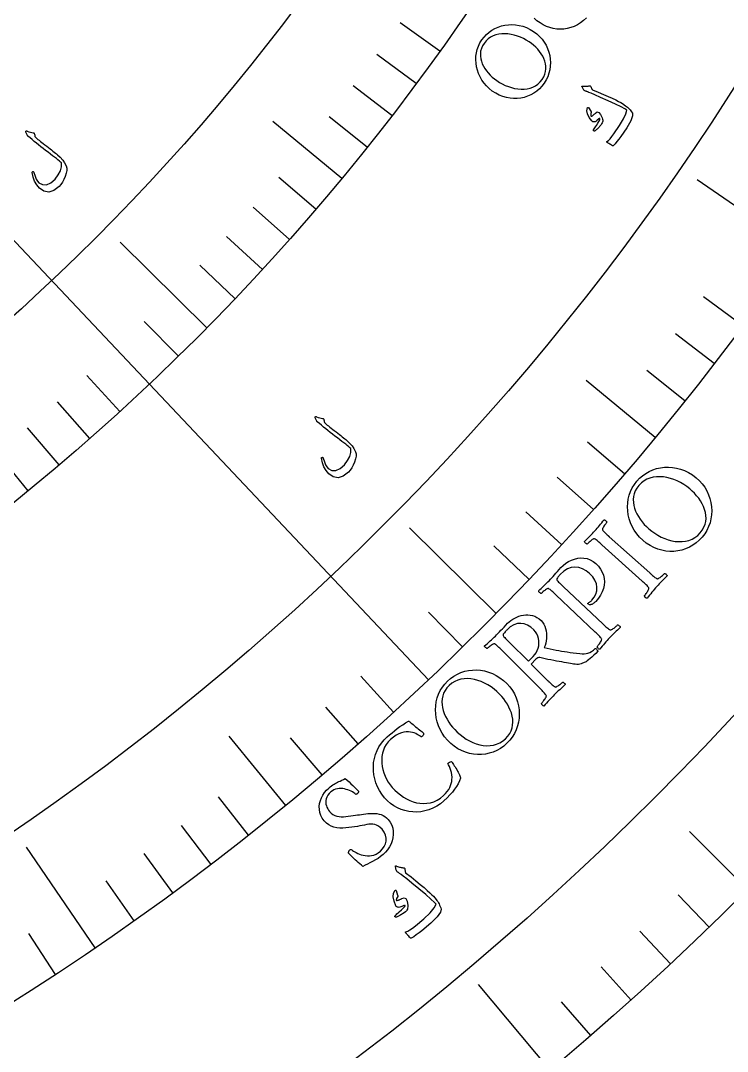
# Model space of a CAD drawing. Header units: millimetres. Extents: x -83 to 83, y -82 to 91.
# Drawn here: x 35.09 to 52.31, y -56.74 to -31.64 of the extents above; entities that cross this region are included whole.
import ezdxf

# ---------------------------------------------------------------- set-up
doc = ezdxf.new("R2010")
doc.units = ezdxf.units.MM
for name, color, linetype in [('CUT_OUTER', 1, 'Continuous'), ('ENGRAVE', 7, 'Continuous'), ('ENGRAVE_FINE', 8, 'Continuous'), ('TEXT', 5, 'Continuous')]:
    doc.layers.add(name, color=color, linetype=linetype)

msp = doc.modelspace()

# ---------------------------------------------------------------- linework, layer by layer
at = {"layer": 'CUT_OUTER'}
msp.add_arc((0, 0), 82.5, 179.648438, 0, dxfattribs=at)
at = {"layer": 'ENGRAVE'}
for points in [[(38.2289, -40.4926), (31.4326, -33.2939)], [(42.9171, -35.4855), (41.2386, -34.0976)], [(54.0172, -37.2003), (51.5711, -35.5158)], [(39.6323, -39.1201), (37.5186, -37.0337)], [(45.0251, -47.6913), (38.2289, -40.4926)], [(50.5468, -41.794), (48.8683, -40.4061)], [(35.2778, -43.088), (33.898, -41.4028)], [(46.678, -46.0747), (44.5643, -43.9883)], [(41.5494, -50.7481), (40.1696, -49.0629)], [(52.7944, -52.7944), (51.3826, -51.3826)], [(36.908, -54.2173), (35.2367, -51.7622)], [(47.9921, -57.1948), (46.2421, -55.1092)]]:
    msp.add_lwpolyline(points, dxfattribs=at)
for radius in [80.85, 80.85, 78.6844, 74.6625, 74.6625, 71.4862, 65.5875, 65.5875, 62.1225, 55.6875, 55.6875, 52.2225, 45.7875, 45.7875]:
    msp.add_circle((0, 0), radius, dxfattribs=at)
at = {"layer": 'ENGRAVE_FINE'}
for points in [[(45.3024, -32.385), (44.336, -31.6941)], [(44.727, -33.1751), (43.7729, -32.4674)], [(44.1376, -33.9555), (43.196, -33.2311)], [(43.5342, -34.7256), (42.6055, -33.9848)], [(42.2865, -36.2346), (41.3844, -35.4616)], [(41.6425, -36.9729), (40.7541, -36.1842)], [(40.9854, -37.7001), (40.111, -36.8958)], [(40.3152, -38.4159), (39.4552, -37.5964)], [(52.6785, -39.0729), (51.7243, -38.3652)], [(38.9368, -39.8124), (38.1061, -38.9631)], [(51.9842, -39.992), (51.0426, -39.2676)], [(37.5088, -41.1605), (36.7086, -40.2824)], [(51.2736, -40.8991), (50.3449, -40.1583)], [(36.7768, -41.8159), (35.9922, -40.9238)], [(36.033, -42.4584), (35.2643, -41.5527)], [(49.8041, -42.6764), (48.902, -41.9033)], [(49.0456, -43.5459), (48.1573, -42.7571)], [(48.2716, -44.4023), (47.3973, -43.5981)], [(47.4824, -45.2454), (46.6223, -44.4258)], [(45.8589, -46.8901), (45.0282, -46.0408)], [(44.177, -48.4779), (43.3768, -47.5998)], [(43.3149, -49.2498), (42.5303, -48.3577)], [(42.4389, -50.0066), (41.6702, -49.1008)], [(40.6466, -51.4741), (39.9103, -50.5417)], [(39.7307, -52.1842), (39.0111, -51.239)], [(38.8022, -52.8783), (38.0993, -51.9205)], [(37.8612, -53.5561), (37.1754, -52.586)], [(51.8649, -53.7077), (51.1084, -52.9243)], [(35.943, -54.8619), (35.2919, -53.8681)], [(50.9197, -54.6047), (50.177, -53.8083)], [(49.959, -55.4851), (49.2303, -54.6758)], [(48.983, -56.3485), (48.2686, -55.5266)]]:
    msp.add_lwpolyline(points, dxfattribs=at)
at = {"layer": 'TEXT'}
msp.add_lwpolyline([(48.8718, -31.5782), (48.8037, -31.6424), (48.7304, -31.6981), (48.6532, -31.7452), (48.5736, -31.7836), (48.4917, -31.8134), (48.4073, -31.8346), (48.3219, -31.8472), (48.2365, -31.8513), (48.1513, -31.847), (48.0661, -31.8342), (47.9822, -31.813), (47.9006, -31.7835), (47.8215, -31.7457), (47.7446, -31.6996), (47.6679, -31.6436), (47.5983, -31.5821)], dxfattribs=at)
for points in [[(46.3268, -32.1122), (46.38, -32.0426), (46.4386, -31.9799), (46.5026, -31.9238), (46.5719, -31.8745), (46.6457, -31.8324), (46.7227, -31.7981), (46.803, -31.7714), (46.8866, -31.7524), (46.9725, -31.7414), (47.0595, -31.7387), (47.1476, -31.7442), (47.2368, -31.758), (47.3259, -31.7808), (47.4138, -31.8133), (47.5005, -31.8555), (47.5858, -31.9074), (47.6621, -31.9638), (47.7306, -32.0258), (47.7914, -32.0934), (47.8444, -32.1665), (47.8896, -32.2438), (47.9271, -32.3238), (47.9568, -32.4065), (47.9787, -32.492), (47.9924, -32.5788), (47.9976, -32.6657), (47.9941, -32.7527), (47.982, -32.8396), (47.9612, -32.9252), (47.9314, -33.0078), (47.8926, -33.0876), (47.8448, -33.1645), (47.7906, -33.2353), (47.7306, -33.2993), (47.665, -33.3566), (47.5939, -33.407), (47.5183, -33.4499), (47.4398, -33.4845), (47.3582, -33.5108), (47.2737, -33.5288), (47.1872, -33.5383), (47.1, -33.5392), (47.0121, -33.5314), (46.9234, -33.515), (46.8352, -33.4895), (46.7489, -33.4546), (46.6644, -33.4101), (46.5817, -33.3563), (46.5071, -33.2975), (46.4401, -33.2336), (46.3807, -33.1645), (46.3287, -33.0903), (46.2844, -33.0124), (46.2479, -32.9324), (46.219, -32.8502), (46.1978, -32.7658), (46.1847, -32.6804), (46.1799, -32.5952), (46.1834, -32.5102), (46.1953, -32.4253), (46.2155, -32.3422), (46.2441, -32.2623), (46.2812, -32.1856), (46.3268, -32.1122)], [(46.3808, -32.1962), (46.3429, -32.2582), (46.3151, -32.3205), (46.2973, -32.3833), (46.2897, -32.4464), (46.2907, -32.5093), (46.2988, -32.5713), (46.3143, -32.6324), (46.3369, -32.6926), (46.3657, -32.7514), (46.3996, -32.8085), (46.4386, -32.8637), (46.4828, -32.9171), (46.5306, -32.968), (46.5807, -33.0157), (46.6331, -33.0602), (46.6878, -33.1014), (46.7543, -33.1452), (46.8237, -33.1845), (46.8961, -33.2193), (46.9715, -33.2496), (47.0485, -33.2744), (47.1256, -33.2931), (47.2027, -33.3055), (47.28, -33.3117), (47.3561, -33.3109), (47.4296, -33.3024), (47.5005, -33.2863), (47.5689, -33.2624), (47.6334, -33.2299), (47.6925, -33.1878), (47.7463, -33.1361), (47.7947, -33.0749), (47.8336, -33.011), (47.8622, -32.947), (47.8805, -32.8826), (47.8884, -32.8181), (47.8874, -32.7539), (47.8787, -32.6906), (47.8625, -32.6281), (47.8386, -32.5665), (47.8084, -32.5064), (47.773, -32.4486), (47.7325, -32.3931), (47.6869, -32.3399), (47.6376, -32.2895), (47.5861, -32.2425), (47.5326, -32.199), (47.477, -32.1589), (47.4097, -32.1166), (47.3397, -32.0789), (47.2669, -32.0458), (47.1915, -32.0173), (47.1148, -31.9942), (47.038, -31.9772), (46.9613, -31.9665), (46.8845, -31.9619), (46.8092, -31.9639), (46.7368, -31.9732), (46.6671, -31.9897), (46.6003, -32.0135), (46.5376, -32.0454), (46.4801, -32.0865), (46.4278, -32.1368), (46.3808, -32.1962)], [(48.7872, -33.2356), (48.8095, -33.2384), (48.8312, -33.2401), (48.8523, -33.2409), (48.8728, -33.2407), (48.8927, -33.2395), (48.9122, -33.237), (48.9311, -33.2335), (48.9496, -33.2287), (48.9586, -33.2282), (48.9665, -33.2313), (48.9732, -33.2381), (48.9789, -33.2486), (49.0066, -33.3073), (49.0098, -33.3134), (49.0127, -33.3182), (49.0154, -33.3216), (49.0179, -33.3239), (49.1598, -33.3838), (49.2876, -33.4386), (49.4012, -33.4884), (49.5005, -33.5333), (49.5855, -33.5732), (49.6559, -33.6083), (49.7117, -33.6385), (49.753, -33.6638), (49.8286, -33.715), (49.8516, -33.7326), (49.874, -33.7513), (49.8956, -33.7714), (49.9166, -33.7926), (49.9368, -33.8152), (49.9562, -33.8392), (49.9748, -33.8646), (49.9925, -33.8915), (49.9974, -33.9629), (49.9522, -34.0825), (49.8565, -34.25), (49.71, -34.465), (49.6613, -34.5302), (49.6146, -34.5892), (49.5697, -34.6421), (49.5267, -34.6889), (49.5214, -34.6922), (49.5161, -34.6935), (49.5108, -34.6928), (49.5055, -34.69), (49.4811, -34.675), (49.4591, -34.6612), (49.4394, -34.6486), (49.4219, -34.6372), (49.4066, -34.6268), (49.3932, -34.6173), (49.3817, -34.6088), (49.3721, -34.6011), (49.367, -34.5965), (49.3652, -34.5923), (49.3669, -34.5885), (49.372, -34.5851), (49.4078, -34.5569), (49.4479, -34.5163), (49.4924, -34.4633), (49.5411, -34.3979), (49.6795, -34.1976), (49.7777, -34.0341), (49.8361, -33.9077), (49.8551, -33.8186), (49.8081, -33.7869), (49.7164, -33.7385), (49.58, -33.6736), (49.3989, -33.5918), (49.2168, -33.5111), (49.0788, -33.4504), (48.9848, -33.4098), (48.9349, -33.3895), (48.9209, -33.3843), (48.9079, -33.3794), (48.8958, -33.3749), (48.8846, -33.3707), (48.8743, -33.3669), (48.8652, -33.3635), (48.8571, -33.3607), (48.8502, -33.3583), (48.8356, -33.3522), (48.8231, -33.3442), (48.8127, -33.3344), (48.8045, -33.3227), (48.7656, -33.2541), (48.7633, -33.249), (48.7625, -33.2447), (48.7631, -33.2411), (48.7652, -33.2383), (48.7696, -33.2361), (48.7748, -33.2349), (48.7807, -33.2347), (48.7872, -33.2356)], [(48.8983, -33.7589), (48.9006, -33.7563), (48.9034, -33.7546), (48.9068, -33.7539), (48.9107, -33.754), (48.9134, -33.7551), (48.9162, -33.7567), (48.9188, -33.7588), (48.9214, -33.7614), (48.9806, -33.8494), (48.9862, -33.8589), (48.9897, -33.8674), (48.9912, -33.8747), (48.9906, -33.8809), (48.9828, -33.9037), (48.9788, -33.9249), (48.9784, -33.9444), (48.9817, -33.9623), (48.9858, -33.9683), (48.9938, -33.9695), (49.0055, -33.9661), (49.021, -33.9581), (49.0298, -33.9516), (49.0387, -33.9448), (49.0475, -33.9375), (49.0564, -33.9298), (49.0653, -33.9216), (49.0744, -33.9128), (49.0836, -33.9033), (49.0929, -33.8933), (49.1358, -33.8658), (49.1776, -33.8764), (49.2183, -33.925), (49.2579, -34.0117), (49.2665, -34.0421), (49.2709, -34.0691), (49.2712, -34.0927), (49.2673, -34.1129), (49.259, -34.1323), (49.2442, -34.1567), (49.2228, -34.1862), (49.1947, -34.2207), (49.18, -34.238), (49.1653, -34.2539), (49.1508, -34.2685), (49.1363, -34.2817), (49.1222, -34.2938), (49.1087, -34.3049), (49.0959, -34.3151), (49.0838, -34.3243), (49.0746, -34.3288), (49.0663, -34.3307), (49.0588, -34.3302), (49.0523, -34.3272), (49.0469, -34.322), (49.0446, -34.3161), (49.0454, -34.3096), (49.0492, -34.3024), (49.0625, -34.2802), (49.0781, -34.2553), (49.0958, -34.2276), (49.1157, -34.1973), (49.1527, -34.1406), (49.1794, -34.0949), (49.196, -34.0601), (49.2024, -34.0364), (49.2023, -34.0327), (49.2008, -34.0297), (49.198, -34.0274), (49.1938, -34.0259), (49.1906, -34.0257), (49.1869, -34.0268), (49.1826, -34.0292), (49.1777, -34.0328), (49.1364, -34.0695), (49.1182, -34.0843), (49.1004, -34.0953), (49.0828, -34.1025), (49.0656, -34.1061), (49.0478, -34.1068), (49.0322, -34.1037), (49.0186, -34.0966), (49.0072, -34.0857), (48.94, -33.998), (48.8995, -33.9143), (48.8856, -33.8346), (48.8983, -33.7589)], [(35.2237, -34.3544), (35.2218, -34.3482), (35.2218, -34.3424), (35.2235, -34.3371), (35.2271, -34.3323), (35.232, -34.3288), (35.2377, -34.3274), (35.2443, -34.3281), (35.2518, -34.3309), (35.2943, -34.3485), (35.3334, -34.3613), (35.3691, -34.3691), (35.4015, -34.372), (35.4123, -34.374), (35.421, -34.3801), (35.4277, -34.3902), (35.4323, -34.4045), (35.4338, -34.4121), (35.4353, -34.4195), (35.4368, -34.4265), (35.4382, -34.4332), (35.4396, -34.4395), (35.4408, -34.4452), (35.4418, -34.4505), (35.4426, -34.4554), (35.4445, -34.4638), (35.4482, -34.4723), (35.454, -34.4808), (35.4617, -34.4892), (35.4863, -34.5101), (35.5134, -34.5325), (35.5432, -34.5565), (35.5755, -34.5819), (35.6103, -34.609), (35.6475, -34.6378), (35.6871, -34.6683), (35.7292, -34.7004), (35.7717, -34.732), (35.8114, -34.7619), (35.8482, -34.7902), (35.8823, -34.8168), (35.9137, -34.8419), (35.9426, -34.8654), (35.9691, -34.8872), (35.993, -34.9074), (36.0611, -34.9701), (36.1188, -35.0366), (36.1659, -35.1069), (36.2025, -35.181), (36.2165, -35.2323), (36.2176, -35.2917), (36.2058, -35.3594), (36.1811, -35.4351), (36.1477, -35.5109), (36.1113, -35.5772), (36.072, -35.6342), (36.0298, -35.6817), (35.9024, -35.7791), (35.7801, -35.8175), (35.6631, -35.7971), (35.5514, -35.7181), (35.4863, -35.6411), (35.4355, -35.5528), (35.3989, -35.4533), (35.3764, -35.3426), (35.3759, -35.3354), (35.3771, -35.3294), (35.3798, -35.3248), (35.3843, -35.3216), (35.3899, -35.319), (35.3951, -35.318), (35.3998, -35.3184), (35.404, -35.3203), (35.4093, -35.324), (35.4135, -35.3285), (35.4166, -35.3338), (35.4185, -35.34), (35.4473, -35.429), (35.4767, -35.4999), (35.5066, -35.5528), (35.5372, -35.5875), (35.6296, -35.6359), (35.7264, -35.6374), (35.8276, -35.5917), (35.9329, -35.4988), (36.0118, -35.3993), (36.0644, -35.3006), (36.0907, -35.2029), (36.0907, -35.1062), (36.0664, -35.0846), (36.0374, -35.0599), (36.0038, -35.0321), (35.9655, -35.0013), (35.9224, -34.9673), (35.8743, -34.9303), (35.8213, -34.8903), (35.7633, -34.8471), (35.704, -34.8019), (35.6459, -34.7573), (35.589, -34.7131), (35.5333, -34.6693), (35.4788, -34.6259), (35.4257, -34.5829), (35.3739, -34.5401), (35.3234, -34.4977), (35.2729, -34.4587), (35.268, -34.4534), (35.2639, -34.4479), (35.2606, -34.4423), (35.2581, -34.4365)], [(42.2702, -41.3085), (42.2684, -41.3022), (42.2684, -41.2964), (42.2701, -41.2911), (42.2737, -41.2863), (42.2786, -41.2828), (42.2844, -41.2814), (42.291, -41.2821), (42.2985, -41.2849), (42.341, -41.3025), (42.3801, -41.3153), (42.4159, -41.3231), (42.4483, -41.326), (42.4591, -41.328), (42.4678, -41.3341), (42.4744, -41.3442), (42.4791, -41.3585), (42.4805, -41.3662), (42.482, -41.3735), (42.4834, -41.3806), (42.4849, -41.3873), (42.4862, -41.3935), (42.4874, -41.3993), (42.4884, -41.4047), (42.4893, -41.4095), (42.4911, -41.418), (42.4948, -41.4264), (42.5006, -41.4349), (42.5082, -41.4434), (42.5328, -41.4643), (42.56, -41.4867), (42.5897, -41.5107), (42.622, -41.5362), (42.6567, -41.5633), (42.6939, -41.5922), (42.7335, -41.6227), (42.7755, -41.6549), (42.818, -41.6865), (42.8576, -41.7164), (42.8945, -41.7448), (42.9285, -41.7715), (42.9599, -41.7966), (42.9888, -41.8201), (43.0152, -41.842), (43.0391, -41.8622), (43.1071, -41.925), (43.1647, -41.9916), (43.2117, -42.0619), (43.2482, -42.1361), (43.2621, -42.1874), (43.2632, -42.2468), (43.2514, -42.3143), (43.2267, -42.39), (43.1933, -42.4657), (43.157, -42.532), (43.1177, -42.5888), (43.0756, -42.6363), (42.9485, -42.7336), (42.8263, -42.772), (42.7093, -42.7517), (42.5975, -42.6728), (42.5323, -42.596), (42.4814, -42.5078), (42.4447, -42.4083), (42.4221, -42.2975), (42.4216, -42.2903), (42.4227, -42.2844), (42.4255, -42.2798), (42.4299, -42.2765), (42.4356, -42.274), (42.4408, -42.2729), (42.4455, -42.2733), (42.4497, -42.2752), (42.455, -42.2789), (42.4592, -42.2834), (42.4623, -42.2887), (42.4642, -42.2949), (42.4931, -42.3839), (42.5225, -42.4548), (42.5525, -42.5076), (42.5831, -42.5423), (42.6756, -42.5906), (42.7724, -42.592), (42.8735, -42.5463), (42.9787, -42.4534), (43.0575, -42.354), (43.1101, -42.2554), (43.1365, -42.1578), (43.1366, -42.0612), (43.1122, -42.0395), (43.0833, -42.0147), (43.0497, -41.9869), (43.0114, -41.956), (42.9683, -41.9221), (42.9203, -41.885), (42.8673, -41.8449), (42.8094, -41.8017), (42.7501, -41.7565), (42.6921, -41.7117), (42.6353, -41.6675), (42.5796, -41.6237), (42.5251, -41.5803), (42.472, -41.5372), (42.4202, -41.4944), (42.3697, -41.4519), (42.3193, -41.4129), (42.3144, -41.4076), (42.3103, -41.4021), (42.307, -41.3965), (42.3045, -41.3907)], [(50.1001, -42.8571), (50.1682, -42.7847), (50.2415, -42.7206), (50.3201, -42.6647), (50.404, -42.6171), (50.492, -42.5781), (50.5828, -42.5481), (50.6764, -42.5273), (50.773, -42.5155), (50.8711, -42.513), (50.9695, -42.5199), (51.0682, -42.5362), (51.1672, -42.5621), (51.2651, -42.5981), (51.3604, -42.6448), (51.4533, -42.7024), (51.5435, -42.7708), (51.6229, -42.8432), (51.693, -42.921), (51.7538, -43.0041), (51.8051, -43.0927), (51.8472, -43.1851), (51.8802, -43.2796), (51.9042, -43.3763), (51.919, -43.4751), (51.9245, -43.5746), (51.9203, -43.6732), (51.9064, -43.7708), (51.8828, -43.8674), (51.8495, -43.9615), (51.8064, -44.0512), (51.7535, -44.1367), (51.6908, -44.2178), (51.6215, -44.2914), (51.5466, -44.3567), (51.4661, -44.4138), (51.3801, -44.4625), (51.29, -44.5021), (51.1975, -44.5321), (51.1025, -44.5524), (51.0052, -44.563), (50.9066, -44.5639), (50.8082, -44.5549), (50.7099, -44.536), (50.6118, -44.5074), (50.5153, -44.4686), (50.4219, -44.4193), (50.3317, -44.3595), (50.2447, -44.2893), (50.1673, -44.2146), (50.099, -44.1348), (50.0399, -44.0501), (49.9899, -43.9605), (49.9488, -43.8676), (49.9168, -43.7732), (49.8937, -43.6771), (49.8795, -43.5795), (49.8745, -43.4818), (49.8788, -43.3851), (49.8926, -43.2896), (49.9157, -43.1952), (49.9481, -43.1037), (49.9896, -43.0169), (50.0403, -42.9347), (50.1001, -42.8571)], [(50.1513, -42.958), (50.1014, -43.0236), (50.0629, -43.0907), (50.0357, -43.1594), (50.0198, -43.2298), (50.0136, -43.3009), (50.0157, -43.3718), (50.0261, -43.4424), (50.0447, -43.5129), (50.0704, -43.5825), (50.1021, -43.6507), (50.1398, -43.7175), (50.1834, -43.7828), (50.2315, -43.8457), (50.2826, -43.9052), (50.3366, -43.9613), (50.3935, -44.014), (50.4634, -44.0711), (50.5372, -44.1233), (50.6149, -44.1708), (50.6964, -44.2136), (50.7804, -44.2504), (50.8651, -44.2803), (50.9507, -44.3032), (51.0371, -44.319), (51.123, -44.3268), (51.2068, -44.3257), (51.2887, -44.3156), (51.3686, -44.2965), (51.445, -44.2673), (51.5165, -44.2266), (51.583, -44.1745), (51.6446, -44.1111), (51.6958, -44.0436), (51.7354, -43.9746), (51.7633, -43.9042), (51.7797, -43.8324), (51.7859, -43.7599), (51.7834, -43.6875), (51.7723, -43.6152), (51.7525, -43.543), (51.7254, -43.4718), (51.6922, -43.4025), (51.6529, -43.3353), (51.6075, -43.27), (51.5577, -43.2075), (51.5052, -43.1487), (51.4498, -43.0934), (51.3917, -43.0418), (51.3207, -42.9863), (51.2461, -42.9358), (51.168, -42.8901), (51.0862, -42.8493), (51.0023, -42.8144), (50.9177, -42.7865), (50.8324, -42.7655), (50.7464, -42.7515), (50.6613, -42.7451), (50.5785, -42.7473), (50.4981, -42.7579), (50.42, -42.777), (50.3455, -42.8059), (50.2759, -42.8456), (50.2112, -42.8963), (50.1513, -42.958)], [(49.078, -44.0665), (49.1076, -44.0331), (49.1363, -43.9997), (49.1642, -43.9663), (49.1913, -43.9329), (49.2183, -43.8993), (49.246, -43.865), (49.2746, -43.8301), (49.3039, -43.7946), (49.313, -43.7956), (49.3228, -43.7995), (49.3332, -43.8063), (49.3442, -43.8159), (49.3543, -43.8266), (49.362, -43.8364), (49.3673, -43.8454), (49.3701, -43.8535), (49.3629, -43.8621), (49.3535, -43.874), (49.342, -43.8892), (49.3283, -43.9077), (49.3141, -43.9277), (49.3008, -43.9475), (49.2884, -43.9672), (49.277, -43.9866), (49.2681, -44.0047), (49.2631, -44.02), (49.2622, -44.0327), (49.2652, -44.0427), (49.2751, -44.0571), (49.2874, -44.0724), (49.3022, -44.0886), (49.3193, -44.1057), (49.3382, -44.1234), (49.3581, -44.1419), (49.379, -44.161), (49.4009, -44.1807), (49.4045, -44.1839), (49.408, -44.187), (49.4115, -44.1902), (49.4151, -44.1934), (49.4186, -44.1965), (49.4222, -44.1997), (49.4257, -44.2029), (49.4292, -44.206), (50.4136, -45.0864), (50.4172, -45.0896), (50.4207, -45.0927), (50.4242, -45.0959), (50.4278, -45.0991), (50.4313, -45.1022), (50.4349, -45.1054), (50.4384, -45.1086), (50.4419, -45.1117), (50.4639, -45.1312), (50.485, -45.1497), (50.5052, -45.1671), (50.5244, -45.1834), (50.5428, -45.198), (50.5602, -45.2105), (50.5766, -45.2208), (50.5921, -45.2289), (50.6016, -45.2299), (50.6139, -45.227), (50.6292, -45.2203), (50.6473, -45.2098), (50.6668, -45.1968), (50.6861, -45.1824), (50.7052, -45.1668), (50.724, -45.15), (50.7412, -45.1338), (50.7553, -45.1202), (50.7663, -45.1091), (50.7742, -45.1007), (50.7827, -45.1025), (50.7923, -45.1066), (50.803, -45.113), (50.8148, -45.1218), (50.8257, -45.1316), (50.8336, -45.1411), (50.8385, -45.1505), (50.8405, -45.1596), (50.8067, -45.193), (50.7737, -45.2257), (50.7415, -45.2579), (50.7101, -45.2894), (50.679, -45.3209), (50.648, -45.3534), (50.6171, -45.3866), (50.5861, -45.4206), (50.5563, -45.4543), (50.5267, -45.4885), (50.4972, -45.5235), (50.4678, -45.5591), (50.4385, -45.5953), (50.409, -45.6319), (50.3793, -45.6689), (50.3495, -45.7063), (50.3403, -45.7053), (50.3305, -45.7014), (50.3201, -45.6946), (50.3092, -45.6848), (50.2992, -45.674), (50.2917, -45.664), (50.2866, -45.655), (50.2839, -45.6467), (50.2914, -45.638), (50.3012, -45.6258), (50.3132, -45.6104), (50.3275, -45.5915), (50.3423, -45.5709), (50.356, -45.5501), (50.3685, -45.529), (50.3799, -45.5077), (50.3887, -45.4881), (50.3937, -45.4723), (50.3947, -45.4602), (50.3918, -45.4519), (50.3805, -45.434), (50.3662, -45.4153), (50.3488, -45.3958), (50.3285, -45.3755), (50.3062, -45.3544), (50.2829, -45.3327), (50.2585, -45.3104), (50.2332, -45.2874), (49.2523, -44.4031), (49.2267, -44.3802), (49.2018, -44.3581), (49.1774, -44.3367), (49.1536, -44.3162), (49.1308, -44.2976), (49.1093, -44.282), (49.0891, -44.2694), (49.0702, -44.2598), (49.0608, -44.257), (49.0488, -44.2588), (49.0341, -44.2653), (49.0168, -44.2764), (48.9982, -44.2904), (48.9797, -44.3051), (48.9612, -44.3207), (48.9427, -44.3371), (48.9258, -44.3526), (48.912, -44.3657), (48.9011, -44.3763), (48.8934, -44.3844), (48.885, -44.3825), (48.8755, -44.3782), (48.8649, -44.3716), (48.8532, -44.3627), (48.8425, -44.3528), (48.8346, -44.3431), (48.8297, -44.3338), (48.8277, -44.3248), (48.8601, -44.2917), (48.8923, -44.2589), (48.9243, -44.2266), (48.9563, -44.1946), (48.9878, -44.1628), (49.0186, -44.1308), (49.0486, -44.0987), (49.078, -44.0665)], [(49.102, -44.8608), (49.1653, -44.9258), (49.2172, -44.9947), (49.2577, -45.0676), (49.2868, -45.1445), (49.3043, -45.2238), (49.3102, -45.3041), (49.3044, -45.3852), (49.2869, -45.4672), (49.2579, -45.5486), (49.2176, -45.6279), (49.1658, -45.7051), (49.1027, -45.78), (49.0931, -45.7897), (49.0816, -45.8003), (49.0682, -45.8117), (49.0528, -45.8241), (49.0369, -45.8359), (49.0217, -45.8458), (49.0074, -45.8536), (48.9937, -45.8595), (48.9882, -45.8598), (48.9806, -45.8602), (48.9709, -45.8608), (48.9592, -45.8617), (48.9466, -45.8613), (48.9347, -45.8582), (48.9234, -45.8525), (48.9127, -45.8441), (48.9075, -45.8378), (48.9056, -45.832), (48.9071, -45.8267), (48.9119, -45.8218), (48.9231, -45.8147), (48.9346, -45.8074), (48.9466, -45.8), (48.9589, -45.7924), (48.9714, -45.7841), (48.9837, -45.7746), (48.9958, -45.7638), (49.0077, -45.7518), (49.0628, -45.6812), (49.1013, -45.6054), (49.1231, -45.5245), (49.1282, -45.4384), (49.1147, -45.3511), (49.0807, -45.2663), (49.0263, -45.1842), (48.9515, -45.1046), (48.8654, -45.0359), (48.7772, -44.9864), (48.6869, -44.9561), (48.5946, -44.9449), (48.5022, -44.9549), (48.4118, -44.9884), (48.3233, -45.0451), (48.2365, -45.1252), (48.2259, -45.1369), (48.213, -45.1516), (48.1979, -45.1692), (48.1805, -45.1897), (48.1649, -45.2103), (48.1552, -45.2282), (48.1513, -45.2433), (48.1533, -45.2557), (48.1617, -45.2712), (48.1746, -45.2891), (48.1921, -45.3094), (48.2141, -45.332), (48.2385, -45.3559), (48.2632, -45.3798), (48.2881, -45.4037), (48.3134, -45.4275), (49.2732, -46.33), (49.2982, -46.3534), (49.3225, -46.3758), (49.346, -46.3973), (49.3689, -46.4178), (49.3908, -46.4364), (49.4117, -46.452), (49.4315, -46.4648), (49.4502, -46.4746), (49.4597, -46.4758), (49.4721, -46.4733), (49.4875, -46.467), (49.5059, -46.4569), (49.5257, -46.4444), (49.5451, -46.4308), (49.5642, -46.416), (49.583, -46.4001), (49.6001, -46.3849), (49.6142, -46.372), (49.6253, -46.3615), (49.6333, -46.3533), (49.6417, -46.3553), (49.6512, -46.3596), (49.6617, -46.3663), (49.6733, -46.3754), (49.684, -46.3854), (49.6916, -46.3952), (49.6964, -46.4047), (49.6981, -46.4138), (49.6635, -46.4464), (49.6297, -46.4783), (49.5967, -46.5096), (49.5645, -46.5403), (49.5327, -46.5711), (49.5009, -46.6027), (49.4691, -46.6352), (49.4373, -46.6685), (49.4067, -46.7013), (49.3764, -46.7346), (49.3464, -46.7684), (49.3167, -46.8028), (49.2869, -46.8377), (49.2568, -46.8732), (49.2265, -46.9093), (49.1958, -46.9458), (49.1866, -46.9446), (49.1769, -46.9405), (49.1667, -46.9334), (49.1561, -46.9233), (49.1464, -46.9123), (49.1391, -46.9021), (49.1342, -46.8929), (49.1317, -46.8846), (49.1394, -46.8761), (49.1493, -46.8645), (49.1613, -46.8497), (49.1756, -46.8317), (49.1904, -46.8119), (49.2043, -46.7918), (49.2171, -46.7713), (49.2289, -46.7503), (49.2383, -46.731), (49.2436, -46.7153), (49.2449, -46.7033), (49.2423, -46.6949), (49.2314, -46.6767), (49.2175, -46.6577), (49.2007, -46.6377), (49.1809, -46.6169), (49.1591, -46.5953), (49.1363, -46.573), (49.1125, -46.5501), (49.0877, -46.5264), (48.1293, -45.618), (48.1043, -45.5944), (48.0799, -45.5717), (48.056, -45.5498), (48.0328, -45.5287), (48.0105, -45.5095), (47.9894, -45.4934), (47.9695, -45.4803), (47.9508, -45.4702), (47.9415, -45.4671), (47.9294, -45.4686), (47.9146, -45.4747), (47.897, -45.4855), (47.8781, -45.4989), (47.8594, -45.5129), (47.8409, -45.5277), (47.8225, -45.5431), (47.8057, -45.5577), (47.7918, -45.5701), (47.781, -45.5803), (47.773, -45.5881), (47.7647, -45.5859), (47.7554, -45.5814), (47.7449, -45.5746), (47.7335, -45.5654), (47.7229, -45.5552), (47.7153, -45.5454), (47.7107, -45.5359), (47.7089, -45.5269), (47.742, -45.4946), (47.7748, -45.4629), (47.8073, -45.4317), (47.8396, -45.401), (47.8714, -45.3705), (47.9027, -45.3397), (47.9333, -45.3085), (47.9634, -45.2771), (47.9947, -45.2437), (48.0269, -45.2087), (48.0599, -45.1721), (48.0938, -45.1339), (48.1296, -45.0938), (48.1681, -45.0512), (48.2094, -45.0061), (48.2534, -44.9586), (48.3107, -44.903), (48.3727, -44.8542), (48.4394, -44.812), (48.5108, -44.7766), (48.5851, -44.7493), (48.6603, -44.7317), (48.7364, -44.7239), (48.8135, -44.7258), (48.8897, -44.7393), (48.9632, -44.7662), (49.034, -44.8068), (49.102, -44.8608)], [(46.9539, -46.3141), (46.9917, -46.279), (47.033, -46.2463), (47.078, -46.216), (47.1266, -46.1883), (47.1776, -46.1638), (47.2301, -46.1436), (47.2838, -46.1277), (47.3389, -46.1159), (47.3946, -46.1094), (47.4502, -46.1088), (47.5057, -46.1143), (47.5611, -46.1259), (47.6154, -46.1445), (47.6679, -46.1709), (47.7186, -46.2053), (47.7673, -46.2476), (47.8042, -46.2886), (47.8352, -46.3346), (47.8603, -46.3854), (47.8795, -46.4413), (47.8931, -46.5001), (47.9013, -46.5597), (47.9042, -46.6203), (47.9018, -46.6818), (47.8943, -46.7422), (47.8822, -46.7994), (47.8653, -46.8535), (47.8437, -46.9044), (47.9197, -46.9221), (47.9933, -46.9383), (48.0643, -46.9532), (48.1328, -46.9666), (48.2003, -46.9788), (48.2683, -46.9904), (48.3367, -47.0011), (48.4055, -47.0111), (48.4764, -47.0209), (48.5512, -47.0309), (48.6298, -47.0412), (48.7122, -47.0517), (48.7658, -47.0561), (48.8164, -47.0555), (48.864, -47.05), (48.9086, -47.0397), (48.9522, -47.0232), (48.997, -46.9991), (49.0428, -46.9675), (49.0898, -46.9285), (49.099, -46.93), (49.1085, -46.9353), (49.1184, -46.9442), (49.1286, -46.9567), (49.1378, -46.9696), (49.1447, -46.9799), (49.1494, -46.9873), (49.1517, -46.992), (49.0994, -47.0457), (49.0505, -47.0937), (49.0052, -47.1358), (48.9634, -47.1722), (48.9256, -47.203), (48.8922, -47.2284), (48.8632, -47.2482), (48.8387, -47.2627), (48.8213, -47.2703), (48.8004, -47.2789), (48.776, -47.2886), (48.748, -47.2993), (48.7166, -47.3085), (48.6816, -47.3137), (48.6431, -47.3149), (48.601, -47.312), (48.5817, -47.3094), (48.5554, -47.3055), (48.5221, -47.3002), (48.4818, -47.2937), (48.4357, -47.2859), (48.3851, -47.2771), (48.3301, -47.2672), (48.2705, -47.2561), (48.2077, -47.2443), (48.1428, -47.232), (48.0759, -47.2193), (48.0069, -47.2061), (47.9373, -47.1925), (47.8687, -47.1788), (47.8012, -47.1648), (47.7347, -47.1506), (47.712, -47.1499), (47.6889, -47.1564), (47.6653, -47.1701), (47.6412, -47.1911), (47.5279, -47.3051), (47.9365, -47.7118), (47.9398, -47.7151), (47.9432, -47.7185), (47.9466, -47.7218), (47.9499, -47.7252), (47.9533, -47.7285), (47.9567, -47.7319), (47.96, -47.7352), (47.9634, -47.7386), (47.9843, -47.7592), (48.0044, -47.7788), (48.0236, -47.7972), (48.042, -47.8145), (48.0595, -47.8301), (48.0762, -47.8435), (48.092, -47.8547), (48.1071, -47.8636), (48.1165, -47.8651), (48.129, -47.8629), (48.1446, -47.857), (48.1633, -47.8475), (48.1834, -47.8355), (48.2034, -47.8222), (48.2233, -47.8076), (48.243, -47.7918), (48.2611, -47.7765), (48.2759, -47.7637), (48.2874, -47.7533), (48.2958, -47.7452), (48.3041, -47.7475), (48.3135, -47.7521), (48.3238, -47.7591), (48.3352, -47.7685), (48.3455, -47.7788), (48.3529, -47.7888), (48.3574, -47.7984), (48.3588, -47.8076), (48.3233, -47.8391), (48.2886, -47.8701), (48.2547, -47.9005), (48.2216, -47.9302), (48.189, -47.9601), (48.1563, -47.9908), (48.1236, -48.0224), (48.0909, -48.0547), (48.0593, -48.0867), (48.0279, -48.1194), (47.9966, -48.1527), (47.9654, -48.1867), (47.9341, -48.2213), (47.9027, -48.2563), (47.8711, -48.2916), (47.8394, -48.3274), (47.8302, -48.3259), (47.8206, -48.3215), (47.8106, -48.3141), (47.8003, -48.3037), (47.7909, -48.2924), (47.7839, -48.2821), (47.7792, -48.2727), (47.777, -48.2644), (47.785, -48.256), (47.7954, -48.2444), (47.8083, -48.2296), (47.8235, -48.2116), (47.8394, -48.1918), (47.8542, -48.1717), (47.8678, -48.1513), (47.8803, -48.1306), (47.8902, -48.1116), (47.8959, -48.0961), (47.8976, -48.0841), (47.8952, -48.0756), (47.8848, -48.0571), (47.8715, -48.0377), (47.8553, -48.0173), (47.8361, -47.9959), (47.8149, -47.9737), (47.7928, -47.9508), (47.7696, -47.9271), (47.7455, -47.9028), (46.811, -46.9697), (46.7867, -46.9454), (46.763, -46.922), (46.7398, -46.8994), (46.7172, -46.8777), (46.6954, -46.8579), (46.6747, -46.8412), (46.6552, -46.8275), (46.6368, -46.8169), (46.6276, -46.8135), (46.6155, -46.8147), (46.6005, -46.8204), (46.5826, -46.8306), (46.5634, -46.8435), (46.5443, -46.857), (46.5254, -46.8712), (46.5065, -46.8861), (46.4893, -46.9003), (46.4751, -46.9123), (46.464, -46.9221), (46.4558, -46.9297), (46.4476, -46.9273), (46.4383, -46.9225), (46.4281, -46.9153), (46.4169, -46.9058), (46.4067, -46.8953), (46.3994, -46.8853), (46.3949, -46.8758), (46.3934, -46.8667), (46.4274, -46.8354), (46.4611, -46.8046), (46.4945, -46.7743), (46.5277, -46.7446), (46.5604, -46.715), (46.5925, -46.685), (46.624, -46.6548), (46.655, -46.6243), (46.6872, -46.5917), (46.7203, -46.5576), (46.7544, -46.522), (46.7894, -46.4848), (46.8263, -46.4457), (46.866, -46.4042), (46.9086, -46.3604), (46.9539, -46.3141)], [(47.5895, -46.4713), (47.5156, -46.4085), (47.4387, -46.3617), (47.3591, -46.3307), (47.2766, -46.3157), (47.1922, -46.3207), (47.1067, -46.3498), (47.0201, -46.4029), (46.9323, -46.4802), (46.9213, -46.4916), (46.908, -46.5058), (46.8924, -46.523), (46.8744, -46.543), (46.8583, -46.5632), (46.8481, -46.5808), (46.8437, -46.5958), (46.8454, -46.6082), (46.8533, -46.624), (46.8657, -46.6422), (46.8826, -46.663), (46.904, -46.6863), (46.9277, -46.7109), (46.9517, -46.7354), (46.9759, -46.76), (47.0005, -46.7846), (47.4606, -47.2381), (47.5759, -47.122), (47.615, -47.0776), (47.6481, -47.0292), (47.6753, -46.977), (47.6966, -46.9208), (47.7112, -46.8625), (47.7182, -46.8039), (47.7179, -46.7449), (47.7101, -46.6855), (47.6939, -46.6275), (47.6684, -46.5724), (47.6336, -46.5204), (47.5895, -46.4713)], [(45.4913, -47.721), (45.5664, -47.6559), (45.6458, -47.5995), (45.7297, -47.5519), (45.818, -47.513), (45.9095, -47.4832), (46.0029, -47.4626), (46.0981, -47.4514), (46.1954, -47.4494), (46.2932, -47.4569), (46.3904, -47.4737), (46.487, -47.5001), (46.5828, -47.5358), (46.6765, -47.5816), (46.7667, -47.6377), (46.8532, -47.7044), (46.936, -47.7816), (47.0077, -47.8617), (47.0695, -47.9462), (47.1215, -48.0351), (47.1636, -48.1285), (47.1961, -48.2246), (47.2193, -48.322), (47.2334, -48.4206), (47.2381, -48.5205), (47.2334, -48.62), (47.2193, -48.7176), (47.1955, -48.8133), (47.1623, -48.9071), (47.1196, -48.9972), (47.0676, -49.0821), (47.0063, -49.1618), (46.9357, -49.2361), (46.8593, -49.3023), (46.7781, -49.3597), (46.6923, -49.4083), (46.6017, -49.448), (46.5081, -49.4783), (46.413, -49.4988), (46.3165, -49.5093), (46.2185, -49.51), (46.1204, -49.5008), (46.0234, -49.4819), (45.9275, -49.4531), (45.8328, -49.4147), (45.7407, -49.3663), (45.6529, -49.3078), (45.5692, -49.2392), (45.4897, -49.1605), (45.4203, -49.0783), (45.3605, -48.992), (45.3103, -48.9018), (45.2696, -48.8075), (45.2382, -48.7109), (45.2159, -48.6137), (45.2027, -48.5158), (45.1985, -48.4173), (45.2034, -48.3195), (45.2176, -48.2238), (45.2409, -48.1302), (45.2735, -48.0386), (45.315, -47.9509), (45.3651, -47.8687), (45.4239, -47.7921), (45.4913, -47.721)], [(45.532, -47.8266), (45.4757, -47.8867), (45.4306, -47.9496), (45.3965, -48.0152), (45.3735, -48.0836), (45.3602, -48.1537), (45.3551, -48.2244), (45.3583, -48.2958), (45.3696, -48.3678), (45.3882, -48.4397), (45.4128, -48.5107), (45.4434, -48.581), (45.4802, -48.6503), (45.5217, -48.7178), (45.5664, -48.7822), (45.6145, -48.8435), (45.6658, -48.9017), (45.7295, -48.9656), (45.7976, -49.025), (45.8701, -49.0802), (45.9469, -49.131), (46.0266, -49.1762), (46.1079, -49.2145), (46.1908, -49.2459), (46.2751, -49.2704), (46.3597, -49.2869), (46.4433, -49.2943), (46.5257, -49.2926), (46.6071, -49.2817), (46.6861, -49.2604), (46.7613, -49.2272), (46.8328, -49.1821), (46.9005, -49.1253), (46.9583, -49.0633), (47.0047, -48.9987), (47.0397, -48.9315), (47.0632, -48.8618), (47.0768, -48.7903), (47.0817, -48.718), (47.0779, -48.6449), (47.0656, -48.571), (47.0458, -48.4975), (47.0198, -48.4252), (46.9875, -48.3543), (46.949, -48.2848), (46.9058, -48.2176), (46.8595, -48.1537), (46.8101, -48.0931), (46.7575, -48.0359), (46.6925, -47.9735), (46.6234, -47.9156), (46.5503, -47.8622), (46.4731, -47.8133), (46.3932, -47.7701), (46.3118, -47.7337), (46.2291, -47.7042), (46.145, -47.6815), (46.0609, -47.6666), (45.9784, -47.6603), (45.8973, -47.6627), (45.8176, -47.6738), (45.7406, -47.6949), (45.6674, -47.7274), (45.5978, -47.7713), (45.532, -47.8266)], [(44.0244, -49.0775), (44.0809, -49.0278), (44.1397, -48.9781), (44.2008, -48.9283), (44.2642, -48.8784), (44.33, -48.8295), (44.3983, -48.7824), (44.4691, -48.7371), (44.5424, -48.6937), (44.5457, -48.6962), (44.5554, -48.7039), (44.5716, -48.7165), (44.5942, -48.7343), (44.6212, -48.7555), (44.6501, -48.7787), (44.6811, -48.8037), (44.7141, -48.8307), (44.7473, -48.8579), (44.7791, -48.8838), (44.8094, -48.9084), (44.8383, -48.9317), (44.8634, -48.952), (44.8825, -48.9679), (44.8958, -48.9792), (44.903, -48.9862), (44.9073, -48.9908), (44.9093, -48.9976), (44.9089, -49.0065), (44.9063, -49.0175), (44.9019, -49.0291), (44.896, -49.0398), (44.8889, -49.0496), (44.8803, -49.0585), (44.8721, -49.0652), (44.8637, -49.0704), (44.8551, -49.0743), (44.8462, -49.0768), (44.8298, -49.065), (44.8085, -49.0511), (44.7825, -49.0352), (44.7517, -49.0173), (44.7165, -48.9995), (44.6774, -48.9843), (44.6343, -48.9717), (44.5872, -48.9616), (44.5366, -48.9561), (44.483, -48.9574), (44.4263, -48.9653), (44.3667, -48.98), (44.3044, -49.0037), (44.2398, -49.0387), (44.1729, -49.085), (44.1036, -49.1426), (44.0459, -49.2008), (43.9975, -49.2636), (43.9584, -49.331), (43.9285, -49.4031), (43.9072, -49.4784), (43.8939, -49.5555), (43.8886, -49.6345), (43.8913, -49.7153), (43.9013, -49.7965), (43.918, -49.8765), (43.9413, -49.9553), (43.9714, -50.033), (44.0072, -50.1081), (44.048, -50.1791), (44.0938, -50.2459), (44.1446, -50.3087), (44.2061, -50.3742), (44.2718, -50.4351), (44.3415, -50.4914), (44.4153, -50.543), (44.4923, -50.5886), (44.5712, -50.6268), (44.6523, -50.6576), (44.7354, -50.681), (44.8196, -50.6959), (44.9038, -50.7012), (44.9882, -50.6967), (45.0726, -50.6826), (45.156, -50.6575), (45.2373, -50.6201), (45.3166, -50.5703), (45.3936, -50.5082), (45.4431, -50.46), (45.4849, -50.4111), (45.5189, -50.3618), (45.5451, -50.3119), (45.5652, -50.2624), (45.5809, -50.2143), (45.592, -50.1675), (45.5987, -50.1221), (45.602, -50.0618), (45.5989, -50.0041), (45.5895, -49.949), (45.5737, -49.8964), (45.5546, -49.8473), (45.5354, -49.8027), (45.5159, -49.7626), (45.4962, -49.727), (45.515, -49.7086), (45.5362, -49.6945), (45.5598, -49.6848), (45.5857, -49.6793), (45.5945, -49.69), (45.6061, -49.7057), (45.6204, -49.7264), (45.6374, -49.7521), (45.6561, -49.7811), (45.6752, -49.8115), (45.6948, -49.8433), (45.7149, -49.8766), (45.7344, -49.9099), (45.7521, -49.9419), (45.768, -49.9725), (45.7822, -50.0018), (45.7937, -50.0283), (45.8018, -50.0504), (45.8064, -50.0682), (45.8076, -50.0816), (45.7809, -50.1502), (45.748, -50.2185), (45.7088, -50.2866), (45.6633, -50.3544), (45.6106, -50.4226), (45.5499, -50.4921), (45.4811, -50.5629), (45.4043, -50.6348), (45.317, -50.7062), (45.2264, -50.7667), (45.1327, -50.8163), (45.0358, -50.855), (44.9373, -50.8832), (44.8388, -50.9012), (44.7403, -50.909), (44.6418, -50.9067), (44.5447, -50.8948), (44.4502, -50.8735), (44.3583, -50.8431), (44.2691, -50.8035), (44.1838, -50.7551), (44.1036, -50.6983), (44.0285, -50.6331), (43.9585, -50.5596), (43.8915, -50.4752), (43.834, -50.3871), (43.7859, -50.2953), (43.7472, -50.1997), (43.7177, -50.1019), (43.6974, -50.0031), (43.6862, -49.9034), (43.684, -49.8027), (43.6914, -49.7026), (43.7089, -49.6043), (43.7363, -49.508), (43.7737, -49.4134), (43.8212, -49.3222), (43.8788, -49.2359), (43.9465, -49.1543), (44.0244, -49.0775)], [(42.5972, -50.3254), (42.6328, -50.2962), (42.6661, -50.2706), (42.6972, -50.2488), (42.7261, -50.2306), (42.7543, -50.2145), (42.7835, -50.1988), (42.8136, -50.1837), (42.8447, -50.169), (42.878, -50.1536), (42.9149, -50.1361), (42.9554, -50.1165), (42.9995, -50.0948), (43.0457, -50.1351), (43.0918, -50.1768), (43.1379, -50.2198), (43.1839, -50.2642), (43.2268, -50.3065), (43.2637, -50.3433), (43.2945, -50.3746), (43.3194, -50.4004), (43.3241, -50.4061), (43.3255, -50.4134), (43.3235, -50.4223), (43.3183, -50.4326), (43.3115, -50.443), (43.305, -50.4519), (43.2987, -50.4592), (43.2926, -50.4651), (43.2843, -50.4712), (43.2757, -50.4754), (43.2671, -50.4776), (43.2583, -50.4778), (43.2354, -50.4583), (43.2086, -50.4391), (43.1779, -50.42), (43.1433, -50.4012), (43.1059, -50.3837), (43.0668, -50.3687), (43.026, -50.3561), (42.9836, -50.3461), (42.9402, -50.3393), (42.8967, -50.3364), (42.853, -50.3376), (42.8093, -50.3428), (42.7663, -50.3529), (42.7252, -50.369), (42.6858, -50.3911), (42.6482, -50.4192), (42.6055, -50.4597), (42.5721, -50.501), (42.5481, -50.5432), (42.5334, -50.5864), (42.5263, -50.6296), (42.5251, -50.6719), (42.5298, -50.7135), (42.5404, -50.7542), (42.5552, -50.7931), (42.5728, -50.8293), (42.5931, -50.8626), (42.6161, -50.8932), (42.6572, -50.936), (42.7011, -50.9697), (42.7478, -50.9943), (42.7974, -51.0098), (42.8494, -51.0184), (42.9031, -51.0224), (42.9586, -51.0217), (43.0158, -51.0165), (43.0742, -51.0089), (43.133, -51.0014), (43.1922, -50.9941), (43.2519, -50.9869), (43.2971, -50.9804), (43.3446, -50.9735), (43.3944, -50.9663), (43.4465, -50.9586), (43.4999, -50.9515), (43.5538, -50.9461), (43.6081, -50.9423), (43.6629, -50.9403), (43.7172, -50.9412), (43.7702, -50.9467), (43.822, -50.9567), (43.8724, -50.9711), (43.9206, -50.9911), (43.9657, -51.0177), (44.0077, -51.0509), (44.0465, -51.0907), (44.0952, -51.1562), (44.1319, -51.2257), (44.1564, -51.299), (44.1687, -51.3763), (44.1699, -51.455), (44.1613, -51.5328), (44.1428, -51.6096), (44.1145, -51.6854), (44.0774, -51.758), (44.0327, -51.8253), (43.9805, -51.8871), (43.9208, -51.9435), (43.8601, -51.9919), (43.7976, -52.036), (43.7334, -52.0758), (43.6674, -52.1113), (43.6024, -52.1439), (43.5414, -52.1753), (43.4843, -52.2054), (43.431, -52.2343), (43.394, -52.2043), (43.3565, -52.1727), (43.3184, -52.1394), (43.2798, -52.1046), (43.2422, -52.07), (43.2073, -52.0372), (43.175, -52.0064), (43.1453, -51.9775), (43.1198, -51.9522), (43.0998, -51.932), (43.0854, -51.9169), (43.0765, -51.907), (43.078, -51.8959), (43.0803, -51.8849), (43.0834, -51.8739), (43.0874, -51.8631), (43.0923, -51.8527), (43.0982, -51.8433), (43.1052, -51.8348), (43.1132, -51.8272), (43.1242, -51.8203), (43.1354, -51.818), (43.1467, -51.8201), (43.1582, -51.8268), (43.1784, -51.8416), (43.2032, -51.8579), (43.2326, -51.8757), (43.2667, -51.8951), (43.3047, -51.9143), (43.3458, -51.9317), (43.3901, -51.9472), (43.4375, -51.9608), (43.4871, -51.9708), (43.5379, -51.9754), (43.59, -51.9745), (43.6432, -51.9682), (43.697, -51.9547), (43.7508, -51.932), (43.8045, -51.9003), (43.8582, -51.8595), (43.9096, -51.8079), (43.9492, -51.7497), (43.977, -51.6852), (43.993, -51.6142), (43.9944, -51.5408), (43.9787, -51.4688), (43.9457, -51.3981), (43.8956, -51.3288), (43.853, -51.2846), (43.8094, -51.2505), (43.7648, -51.2266), (43.7194, -51.2128), (43.6726, -51.2064), (43.6241, -51.2046), (43.5738, -51.2074), (43.5217, -51.2147), (43.4679, -51.2246), (43.4122, -51.235), (43.3546, -51.2459), (43.2952, -51.2573), (43.2272, -51.2679), (43.1573, -51.2777), (43.0856, -51.2867), (43.012, -51.2949), (42.9381, -51.2996), (42.8656, -51.2981), (42.7945, -51.2906), (42.7248, -51.2769), (42.6582, -51.2548), (42.5965, -51.222), (42.5397, -51.1784), (42.4876, -51.1241), (42.4409, -51.0594), (42.4057, -50.9919), (42.3822, -50.9218), (42.3702, -50.8489), (42.3687, -50.7754), (42.3764, -50.703), (42.3934, -50.6319), (42.4197, -50.562), (42.4539, -50.4952), (42.4949, -50.4335), (42.5427, -50.3769), (42.5972, -50.3254)], [(44.2504, -52.2235), (44.2733, -52.2329), (44.2957, -52.2412), (44.3179, -52.2482), (44.3396, -52.254), (44.3611, -52.2585), (44.3825, -52.2616), (44.4037, -52.2634), (44.4247, -52.2637), (44.4343, -52.2658), (44.4418, -52.2714), (44.447, -52.2806), (44.4499, -52.2934), (44.462, -52.3638), (44.4636, -52.3712), (44.4653, -52.3771), (44.4672, -52.3816), (44.4691, -52.3847), (44.602, -52.4898), (44.7214, -52.5854), (44.8272, -52.6715), (44.9194, -52.7482), (44.9978, -52.8155), (45.0621, -52.8733), (45.1124, -52.9217), (45.1487, -52.9607), (45.2138, -53.0371), (45.2331, -53.0625), (45.2513, -53.089), (45.2684, -53.1165), (45.2844, -53.1452), (45.2992, -53.1751), (45.3128, -53.2062), (45.325, -53.2386), (45.3359, -53.2723), (45.3201, -53.3494), (45.2372, -53.4629), (45.0867, -53.6124), (44.8684, -53.7974), (44.7978, -53.8523), (44.7309, -53.9012), (44.6679, -53.9441), (44.6086, -53.9812), (44.602, -53.9831), (44.596, -53.9829), (44.5906, -53.9806), (44.5858, -53.9761), (44.5643, -53.9531), (44.545, -53.932), (44.5278, -53.9129), (44.5126, -53.8957), (44.4994, -53.8802), (44.488, -53.8662), (44.4783, -53.8538), (44.4704, -53.8429), (44.4662, -53.8365), (44.4656, -53.8315), (44.4685, -53.8279), (44.4749, -53.8258), (44.5211, -53.8064), (44.5756, -53.7751), (44.6382, -53.7319), (44.709, -53.6769), (44.9143, -53.505), (45.0664, -53.3604), (45.1654, -53.2436), (45.2116, -53.1547), (45.1711, -53.1073), (45.088, -53.0291), (44.9624, -52.9202), (44.7944, -52.7805), (44.625, -52.6415), (44.4965, -52.5367), (44.4088, -52.4661), (44.3618, -52.4299), (44.3485, -52.4203), (44.3362, -52.4114), (44.3246, -52.403), (44.3139, -52.3953), (44.3042, -52.3882), (44.2955, -52.382), (44.2878, -52.3766), (44.2811, -52.372), (44.2674, -52.3613), (44.2565, -52.3492), (44.2484, -52.3357), (44.2432, -52.3209), (44.2221, -52.2368), (44.2211, -52.2307), (44.2214, -52.2259), (44.2231, -52.2223), (44.2262, -52.2198), (44.2316, -52.2188), (44.2374, -52.2191), (44.2437, -52.2206), (44.2504, -52.2235)], [(44.2145, -52.811), (44.2178, -52.809), (44.2213, -52.808), (44.2251, -52.8082), (44.2291, -52.8095), (44.2317, -52.8114), (44.2342, -52.8139), (44.2363, -52.8169), (44.2383, -52.8205), (44.2754, -52.9311), (44.2784, -52.9429), (44.2797, -52.9529), (44.2791, -52.9611), (44.2766, -52.9674), (44.2617, -52.9894), (44.2512, -53.0107), (44.2451, -53.0313), (44.2434, -53.0512), (44.246, -53.0587), (44.254, -53.0624), (44.2674, -53.0622), (44.2863, -53.0582), (44.2975, -53.0539), (44.3089, -53.0493), (44.3205, -53.0441), (44.3321, -53.0386), (44.344, -53.0325), (44.3562, -53.0258), (44.3687, -53.0185), (44.3816, -53.0105), (44.435, -52.994), (44.4763, -53.0174), (44.5052, -53.0809), (44.5218, -53.1844), (44.522, -53.2192), (44.5188, -53.2491), (44.5121, -53.2742), (44.5021, -53.2944), (44.4877, -53.3126), (44.4648, -53.3342), (44.4334, -53.3592), (44.3936, -53.3875), (44.3729, -53.4016), (44.3527, -53.4142), (44.3329, -53.4254), (44.3137, -53.4352), (44.2952, -53.4439), (44.2777, -53.4517), (44.2612, -53.4588), (44.2456, -53.465), (44.2345, -53.467), (44.2251, -53.4667), (44.2174, -53.4639), (44.2113, -53.4588), (44.2072, -53.4518), (44.2065, -53.4449), (44.2092, -53.4381), (44.2153, -53.4316), (44.236, -53.412), (44.2598, -53.3901), (44.2866, -53.366), (44.3166, -53.3396), (44.3724, -53.2903), (44.4142, -53.2497), (44.442, -53.2177), (44.4557, -53.1943), (44.4567, -53.1904), (44.456, -53.1868), (44.4536, -53.1835), (44.4496, -53.1807), (44.4464, -53.1796), (44.4421, -53.1797), (44.4368, -53.1809), (44.4305, -53.1833), (44.376, -53.2102), (44.3524, -53.2205), (44.3303, -53.2269), (44.3095, -53.2295), (44.2903, -53.2282), (44.2712, -53.2238), (44.2555, -53.2159), (44.2432, -53.2044), (44.2342, -53.1895), (44.1887, -53.0768), (44.1702, -52.9762), (44.1788, -52.8876), (44.2145, -52.811)]]:
    msp.add_lwpolyline(points, close=True, dxfattribs=at)

doc.saveas('drawing.dxf')
